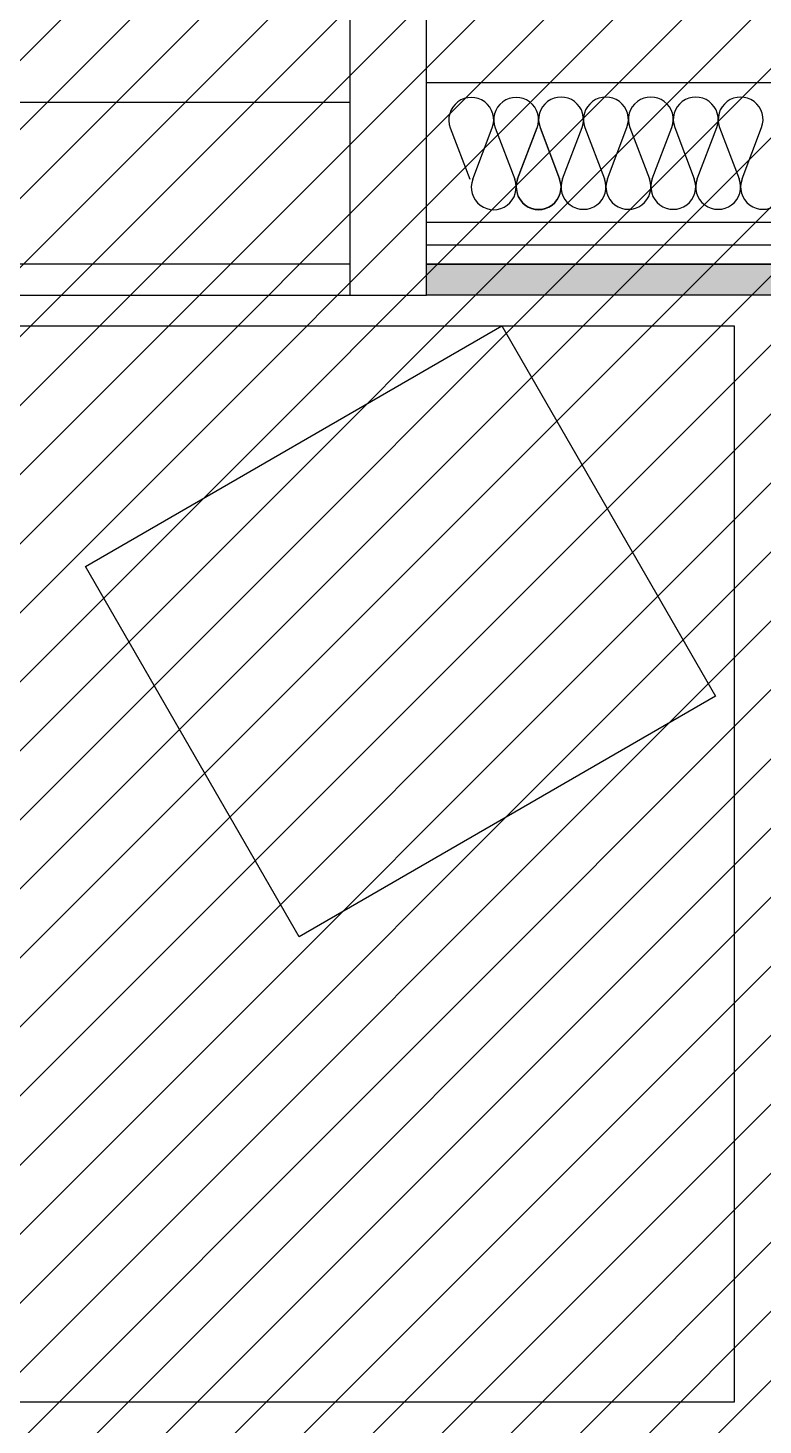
# Model space of a CAD drawing. Header units: millimetres. Extents: x 10 to 76.1, y 10 to 63.5.
# Drawn here: x 56.716 to 57.194, y 11.91 to 12.819 of the extents above; entities that cross this region are included whole.
import ezdxf

# ---------------------------------------------------------------- set-up
doc = ezdxf.new("R2010")
doc.units = ezdxf.units.MM
for name, color, linetype in [('durlok', 3, 'Continuous'), ('equipament', 4, 'Continuous'), ('lana de vidrio', 2, 'Continuous'), ('Relleno', 9, 'Continuous'), ('relleno2d', 9, 'Continuous')]:
    doc.layers.add(name, color=color, linetype=linetype)

msp = doc.modelspace()

# ---------------------------------------------------------------- hatches: boundary and pattern name
at = {"layer": 'Relleno'}
h = msp.add_hatch(dxfattribs=at)
h.set_pattern_fill('DOTS', color=256, scale=0.005)
h.set_pattern_definition([(360, (44.163086, 23.164241), (0.00396875, 0.0079375), [0, -0.0079375])])
h.paths.add_polyline_path([(54.97559, 12.645), (54.97559, 12.665), (54.31809, 12.665), (54.31809, 12.645)])
h.paths.add_polyline_path([(56.97559, 12.665), (56.97559, 12.645), (58.28309, 12.645), (58.28309, 12.665)])
at = {"layer": 'relleno2d'}
h = msp.add_hatch(dxfattribs=at)
h.set_pattern_fill('ANSI31', color=256, scale=0.01)
h.paths.add_polyline_path([(59.68809, 11.705), (59.48309, 11.705), (59.48309, 17.785), (59.68809, 17.785)])
edge = h.paths.add_edge_path(flags=17)
edge.add_line((59.68809, 18.975), (59.48309, 18.975))
edge.add_line((59.48309, 18.975), (59.48309, 19.035))
edge.add_line((59.48309, 19.035), (58.99309, 19.035))
edge.add_line((58.99309, 19.035), (58.99309, 19.475))
edge.add_line((58.99309, 19.475), (50.9148, 19.475))
edge.add_arc((50.62309, 19.545), 0.3, 193.4934, 346.5066, ccw=False)
edge.add_line((50.33137, 19.475), (50.15809, 19.475))
edge.add_line((50.15809, 19.475), (50.02309, 19.475))
edge.add_line((50.02309, 19.475), (49.95309, 19.475))
edge.add_line((49.95309, 19.475), (49.95309, 19.68))
edge.add_line((49.95309, 19.68), (59.68809, 19.68))
edge.add_line((59.68809, 19.68), (59.68809, 18.975))
edge = h.paths.add_edge_path(flags=17)
edge.add_line((59.68809, 18.975), (59.48309, 18.975))
edge.add_line((59.48309, 18.975), (59.48309, 19.035))
edge.add_line((58.99309, 19.035), (59.48309, 19.035))
edge.add_line((58.99309, 19.475), (58.99309, 19.035))
edge.add_line((50.9148, 19.475), (58.99309, 19.475))
edge.add_arc((50.62309, 19.545), 0.3, 193.4934, 346.5066)
edge.add_line((50.33137, 19.475), (50.15809, 19.475))
edge.add_line((50.15809, 19.475), (50.02309, 19.475))
edge.add_line((49.95309, 19.475), (50.02309, 19.475))
edge.add_line((49.95309, 19.68), (49.95309, 19.475))
edge.add_line((59.68809, 19.68), (49.95309, 19.68))
edge.add_line((59.68809, 19.68), (59.68809, 18.975))
edge = h.paths.add_edge_path()
edge.add_line((49.95309, 10), (59.68809, 10))
edge.add_line((50.15809, 10.205), (50.9148, 10.205))
edge.add_line((59.48309, 10.205), (50.9148, 10.205))
edge.add_line((59.48309, 10.205), (59.48309, 10.805))
edge.add_line((59.68809, 10), (59.68809, 10.805))
edge.add_line((59.48309, 10.805), (59.68809, 10.805))
edge.add_line((50.15809, 19.475), (50.18809, 19.475))

# ---------------------------------------------------------------- linework, layer by layer
at = {"color": 1}
msp.add_lwpolyline([(56.97559, 12.665), (58.28309, 12.665), (58.28309, 12.645), (56.97559, 12.645)], dxfattribs=at)
at = {"layer": 'durlok'}
for p, q in [((56.92559, 12.9575), (56.92559, 12.645)), ((56.97559, 12.645), (56.97559, 12.9575)), ((56.92559, 12.7703), (55.02559, 12.7703)), ((56.92559, 12.665), (55.02559, 12.665)), ((54.97559, 12.645), (56.97559, 12.645))]:
    msp.add_line(p, q, dxfattribs=at)
at = {"layer": 'durlok', "linetype": 'Continuous'}
for p, q in [((56.9756, 12.78333), (58.26809, 12.78333)), ((58.28309, 12.67753), (56.97559, 12.67753)), ((58.28309, 12.665), (56.97559, 12.665))]:
    msp.add_line(p, q, dxfattribs=at)
at = {"layer": 'durlok', "linetype": 'Continuous', "extrusion": (1, -1.83697e-16, 0)}
msp.add_line((56.97559, 12.69246), (58.26809, 12.6925), dxfattribs=at)
at = {"layer": 'equipament'}
for p, q in [((55.97559, 12.625), (57.17559, 12.625)), ((57.17559, 12.625), (57.17559, 11.925)), ((57.17559, 11.925), (54.77559, 11.925))]:
    msp.add_line(p, q, dxfattribs=at)
msp.add_lwpolyline([(57.02454, 12.62494), (57.16358, 12.38413), (56.8926, 12.22768), (56.75357, 12.46849)], close=True, dxfattribs=at)
at = {"layer": 'lana de vidrio', "color": 2}
for p, q in [((56.99096, 12.7537), (57.00366, 12.72027)), ((57.00557, 12.72027), (57.01827, 12.7537)), ((57.02017, 12.7537), (57.03287, 12.72027)), ((57.03477, 12.72053), (57.04747, 12.75397)), ((57.03477, 12.72027), (57.04747, 12.7537)), ((57.04937, 12.75397), (57.06207, 12.72053)), ((57.04937, 12.7537), (57.06207, 12.72027)), ((57.06397, 12.72053), (57.07667, 12.75397)), ((57.07857, 12.75397), (57.09127, 12.72053)), ((57.09317, 12.72053), (57.10587, 12.75397)), ((57.10778, 12.75397), (57.12048, 12.72053)), ((57.12238, 12.72053), (57.13508, 12.75397)), ((57.13698, 12.75397), (57.14968, 12.72053)), ((57.15158, 12.72053), (57.16428, 12.75397)), ((57.16618, 12.75397), (57.17888, 12.72053)), ((57.18079, 12.72053), (57.19348, 12.75397))]:
    msp.add_line(p, q, dxfattribs=at)
for centre, start, end in [((57.00461, 12.75889), 339.20343, 200.79657), ((57.03382, 12.75889), 339.20343, 200.79657), ((57.06302, 12.75915), 339.20343, 200.79657), ((57.09222, 12.75915), 339.20343, 200.79657), ((57.12143, 12.75915), 339.20343, 200.79657), ((57.15063, 12.75915), 339.20343, 200.79657), ((57.17983, 12.75915), 339.20343, 200.79657), ((57.01922, 12.71508), 159.20343, 20.79657), ((57.04842, 12.71535), 159.20343, 20.79657), ((57.04842, 12.71508), 159.20343, 20.79657), ((57.07762, 12.71535), 159.20343, 20.79657), ((57.10683, 12.71535), 159.20343, 20.79657), ((57.13603, 12.71535), 159.20343, 20.79657), ((57.16523, 12.71535), 159.20343, 20.79657), ((57.19444, 12.71535), 159.20343, 20.79657)]:
    msp.add_arc(centre, 0.0146, start, end, dxfattribs=at)

doc.saveas('drawing.dxf')
